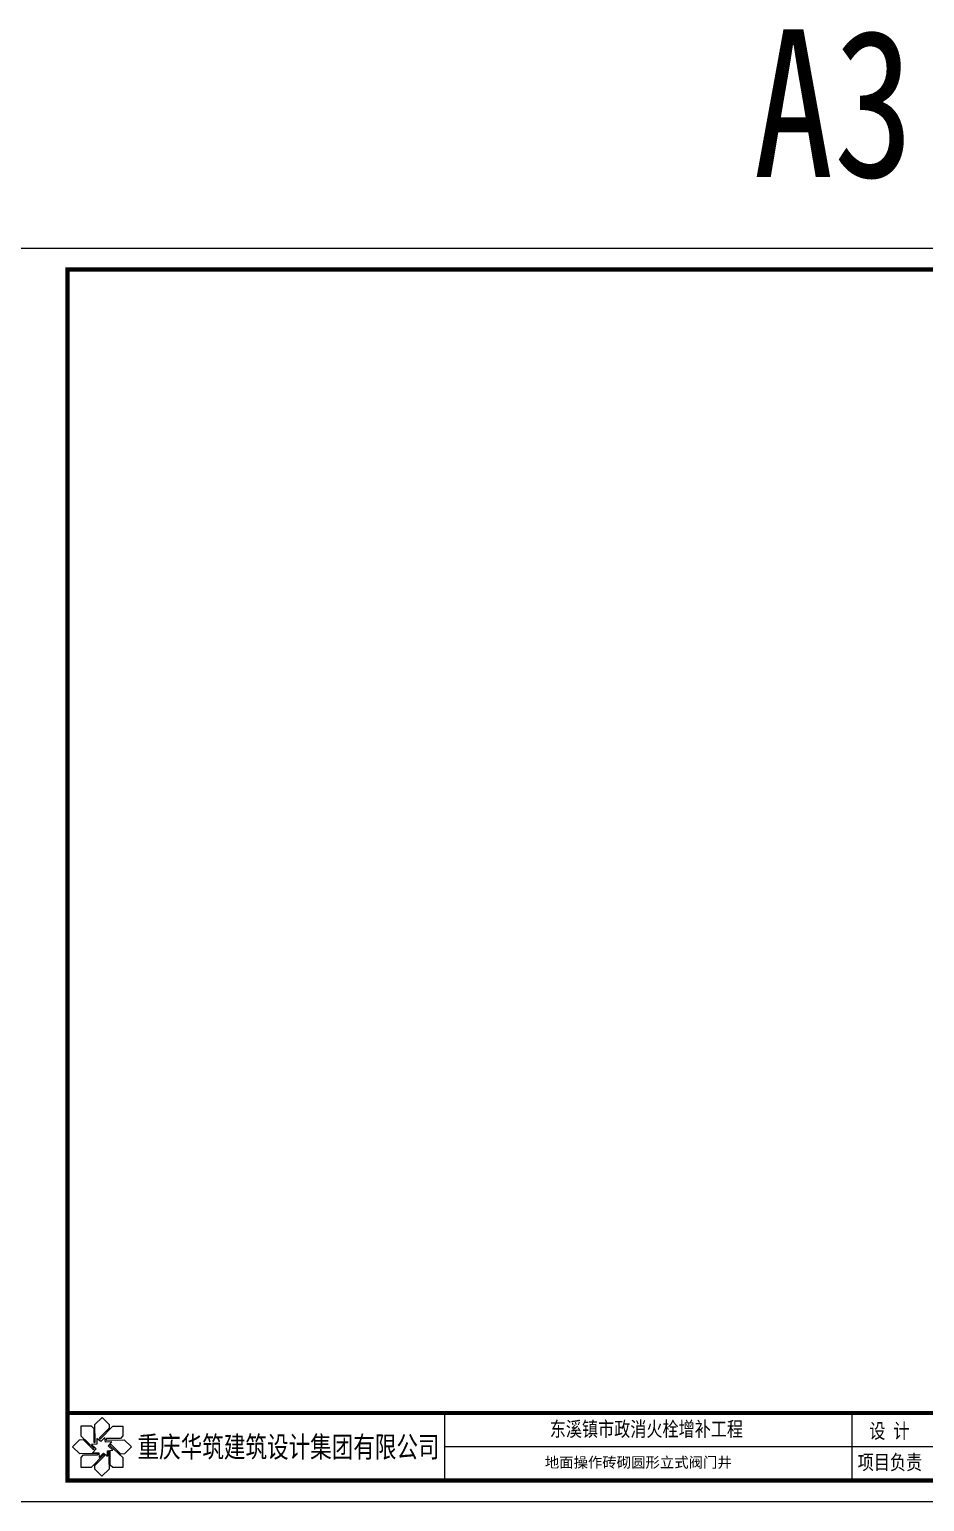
# Model space of a CAD drawing. Header units: millimetres. Extents: x 5592 to 9444, y 2362 to 3548.
# Drawn here: x 7764.4 to 7976.6, y 2721.6 to 3070.5 of the extents above; entities that cross this region are included whole.
import ezdxf
from ezdxf.enums import TextEntityAlignment as Align

# ---------------------------------------------------------------- set-up
doc = ezdxf.new("R2010")
doc.units = ezdxf.units.MM
doc.header["$LTSCALE"] = 250
doc.layers.get('0').update_dxf_attribs({"linetype": 'CONTINUOUS'})
doc.layers.add('TK', color=7, linetype='CONTINUOUS')
doc.layers.add('图框', color=7, linetype='CONTINUOUS')
doc.layers.add('TWT_TITLE', color=7, linetype='CONTINUOUS', lineweight=13)
doc.styles.add('_TWT_PIPEDN', font='SimSun.ttf', dxfattribs={"width": 0.8, "height": 2, "bigfont": 'HZTXT'})
doc.styles.add('FS', font='SIMFANG.TTF', dxfattribs={"width": 0.8})
doc.styles.add('宋体', font='SimSun.ttf')

# ---------------------------------------------------------------- blocks, each defined once
blk = doc.blocks.new('A$C00DF43F2')
blk.add_line((0.5, 16.5), (0.5, 0.5))
for points in [[(7.06, 9.58), (6.98, 13.76), (8.67, 15.45), (10.34, 13.79), (10.38, 12.93), (8.08, 10.62, 0.846154), (8.31, 10.39), (11.21, 13.4)], [(7.56, 6.91), (3.38, 6.8), (1.69, 8.49), (3.35, 10.16), (4.21, 10.2), (6.51, 7.89, 0.846154), (6.74, 8.12), (3.74, 11.02)], [(6.74, 8.12), (3.74, 11.02), (3.74, 13.42), (6.1, 13.42), (6.73, 12.84), (6.73, 9.58, 0.846154), (7.06, 9.58), (6.98, 13.76)], [(8.31, 10.39), (11.21, 13.4), (13.6, 13.4), (13.6, 11.04), (13.02, 10.41), (9.77, 10.41, 0.846154), (9.77, 10.08), (13.94, 10.16)], [(10.23, 7.37), (10.34, 3.2), (8.65, 1.5), (6.98, 3.17), (6.94, 4.03), (9.25, 6.33, 0.846154), (9.02, 6.56), (6.12, 3.56)], [(9.77, 10.08), (13.94, 10.16), (15.63, 8.46), (13.97, 6.8), (13.11, 6.76), (10.81, 9.06, 0.760552), (10.55, 8.8), (13.58, 5.93)], [(10.55, 8.8), (13.58, 5.93), (13.58, 3.54), (11.23, 3.54), (10.59, 4.12), (10.59, 7.37, 0.760552), (10.23, 7.37), (10.34, 3.2)], [(9.02, 6.56), (6.12, 3.56), (3.72, 3.56), (3.72, 5.91), (4.3, 6.55), (7.56, 6.55, 0.760552), (7.56, 6.91), (3.38, 6.8)]]:
    blk.add_lwpolyline(points, format="xyb")
blk.add_lwpolyline([(6.21, 8.99), (7.26, 8.01), (6.43, 7.08), (7.89, 7.08), (8.02, 5.96), (9.05, 6.95), (10, 6.23), (10, 7.54), (11.22, 7.69), (10.16, 8.69), (10.98, 9.63), (9.46, 9.56), (9.35, 10.7), (8.37, 9.77), (7.42, 10.42), (7.43, 9.1)], close=True)
at = {"layer": 'TK', "color": 7}
blk.add_line((390.5, 8.5), (89.84, 8.5), dxfattribs=at)
at = {"layer": 'TK', "color": 7, "const_width": 1}
blk.add_lwpolyline([(390.5, 0.5), (390.5, 16.5), (0.5, 16.5), (0.5, 0.5)], close=True, dxfattribs=at)
at = {"layer": 'TK', "color": 7}
for points in [[(89.84, 16.5), (89.84, 0.5)], [(186.5, 16.5), (186.5, 0.5)]]:
    blk.add_lwpolyline(points, dxfattribs=at)
at = {"color": 7, "style": 'FS'}
for s, height, width, p in [('东溪镇市政消火栓增补工程', 3.5, 0.8, (137.75, 12.69)), ('重庆华筑建筑设计集团有限公司', 5, 0.75, (52.9, 8.46))]:
    blk.add_text(s, height=height, dxfattribs=dict(at, width=width)).set_placement(p, align=Align.MIDDLE_CENTER)
at = {"color": 7, "style": 'FS', "width": 0.8}
for s, p in [('设 计', (190.6, 10.49)), ('项目负责', (187.85, 3.06))]:
    blk.add_text(s, height=3.5, dxfattribs=at).set_placement(p)

msp = doc.modelspace()

# ---------------------------------------------------------------- linework, layer by layer
at = {"layer": 'TWT_TITLE', "color": 4}
msp.add_lwpolyline([(7748.42, 2721.623), (8168.42, 2721.623), (8168.42, 3018.623), (7748.42, 3018.623)], close=True, dxfattribs=at)
at = {"layer": 'TWT_TITLE', "color": 4, "const_width": 1}
msp.add_lwpolyline([(7773.42, 2726.623), (8163.42, 2726.623), (8163.42, 3013.623), (7773.42, 3013.623)], close=True, dxfattribs=at)

# ---------------------------------------------------------------- block references
at = {"color": 0}
msp.add_blockref('A$C00DF43F2', (7772.92, 2726.123), dxfattribs=at)

# ---------------------------------------------------------------- texts
at = {"color": 7, "style": '_TWT_PIPEDN', "width": 0.8}
msp.add_text('A3', height=35, dxfattribs=at).set_placement((7936.006, 3035.517))
at = {"layer": '图框', "color": 7, "style": '宋体'}
msp.add_text('地面操作砖砌圆形立式阀门井', height=2.5, dxfattribs=at).set_placement((7886.579, 2729.652))

doc.saveas('drawing.dxf')
